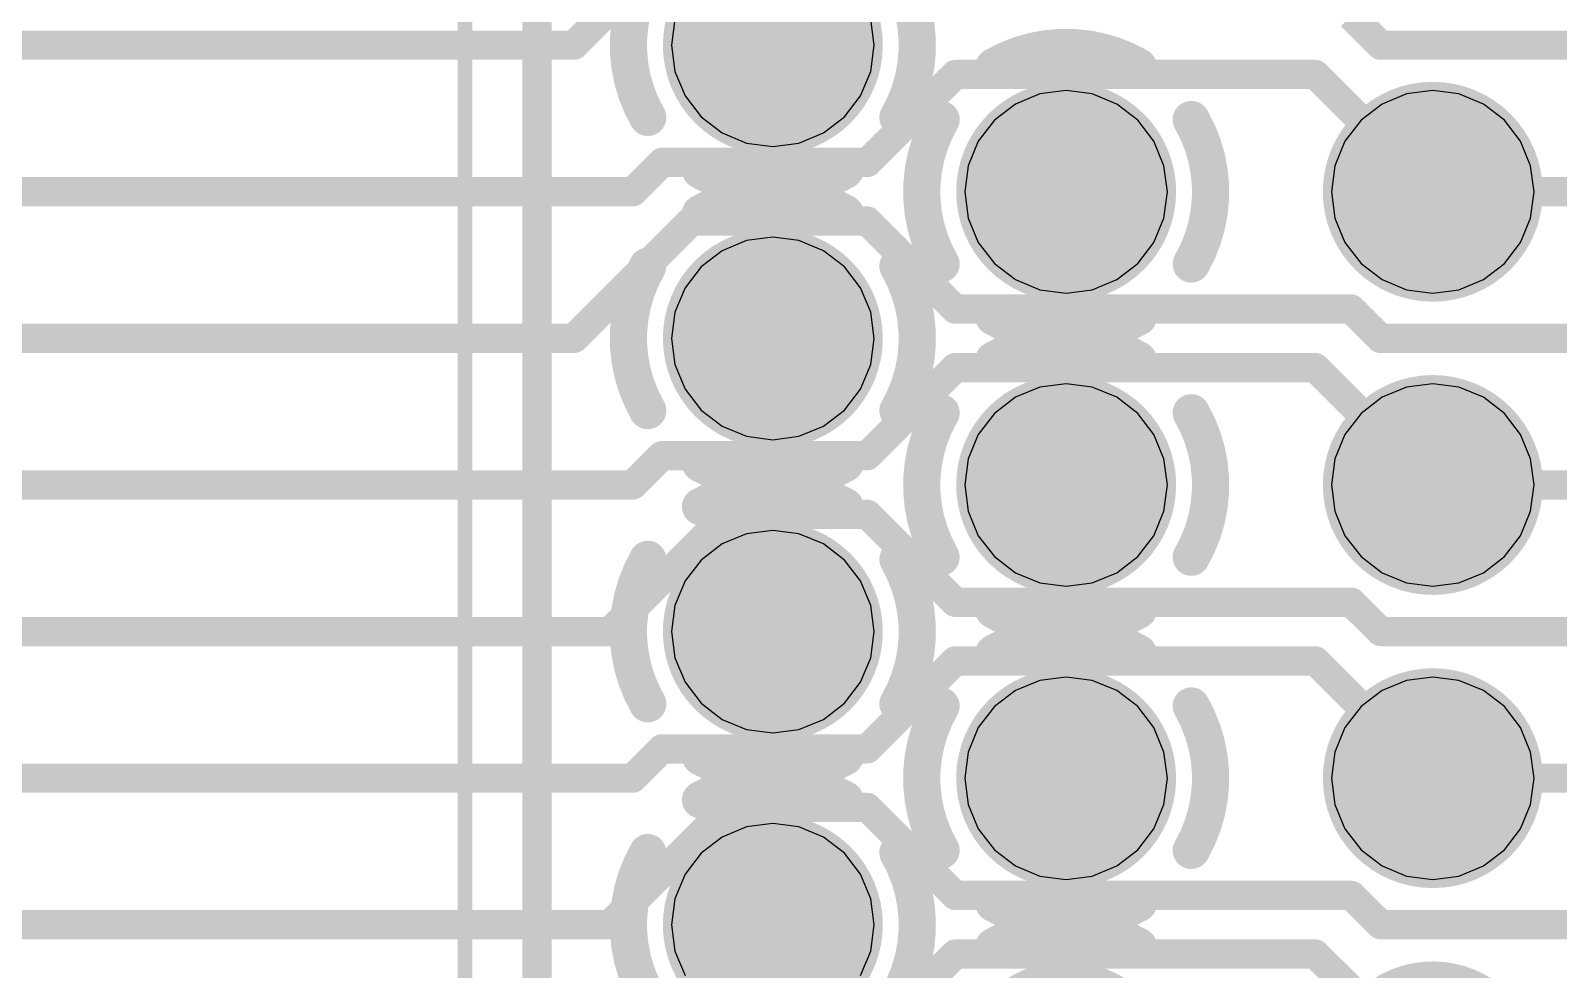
# Model space of a CAD drawing. Header units: millimetres. Extents: x 372 to 687, y 380 to 482.
# Drawn here: x 422.68 to 433.1, y 451.2 to 457.6 of the extents above; entities that cross this region are included whole.
import ezdxf

# ---------------------------------------------------------------- set-up
doc = ezdxf.new("R2010")
doc.units = ezdxf.units.MM
for name, color, linetype in [('BottomLayer', 5, 'Continuous'), ('BottomSolder', 6, 'Continuous'), ('InternalPlane1', 76, 'Continuous'), ('InternalPlane2', 16, 'Continuous'), ('Mechanical13', 56, 'Continuous'), ('Mechanical15', 56, 'Continuous'), ('MultiLayer', 9, 'Continuous'), ('PadHoleLayer', 156, 'Continuous'), ('TopLayer', 1, 'Continuous'), ('TopSolder', 216, 'Continuous')]:
    doc.layers.add(name, color=color, linetype=linetype)

# ---------------------------------------------------------------- blocks, each defined once
blk = doc.blocks.new('PCI_E_______36P_324')
at = {"layer": 'BottomLayer', "const_width": 0.525}
for points in [[(-7.762, 1.245, 1), (-7.237, 1.245, 1)], [(-5.762, 1.245, 1), (-5.237, 1.245, 1)], [(-3.762, 1.245, 1), (-3.237, 1.245, 1)], [(-7.762, -1.255, 1), (-7.237, -1.255, 1)], [(-5.762, -1.255, 1), (-5.237, -1.255, 1)], [(-3.762, -1.255, 1), (-3.237, -1.255, 1)], [(-8.762, -3.255, 1), (-8.237, -3.255, 1)], [(-6.762, -3.255, 1), (-6.237, -3.255, 1)], [(-4.762, -3.255, 1), (-4.237, -3.255, 1)], [(-2.762, -3.255, 1), (-2.237, -3.255, 1)]]:
    blk.add_lwpolyline(points, format="xyb", close=True, dxfattribs=at)
at = {"layer": 'BottomSolder', "const_width": 0.627}
for points in [[(-7.813, 1.245, 1), (-7.186, 1.245, 1)], [(-5.813, 1.245, 1), (-5.186, 1.245, 1)], [(-3.813, 1.245, 1), (-3.186, 1.245, 1)], [(-7.813, -1.255, 1), (-7.186, -1.255, 1)], [(-5.813, -1.255, 1), (-5.186, -1.255, 1)], [(-3.813, -1.255, 1), (-3.186, -1.255, 1)], [(-8.813, -3.255, 1), (-8.186, -3.255, 1)], [(-6.813, -3.255, 1), (-6.186, -3.255, 1)], [(-4.813, -3.255, 1), (-4.186, -3.255, 1)], [(-2.813, -3.255, 1), (-2.186, -3.255, 1)]]:
    blk.add_lwpolyline(points, format="xyb", close=True, dxfattribs=at)
at = {"layer": 'InternalPlane1', "const_width": 0.75}
for points in [[(-7.875, 1.245, 1), (-7.125, 1.245, 1)], [(-5.875, 1.245, 1), (-5.125, 1.245, 1)], [(-3.875, 1.245, 1), (-3.125, 1.245, 1)], [(-1.875, 1.245, 1), (-1.125, 1.245, 1)], [(-7.875, -1.255, 1), (-7.125, -1.255, 1)], [(-5.875, -1.255, 1), (-5.125, -1.255, 1)], [(-3.875, -1.255, 1), (-3.125, -1.255, 1)], [(-1.875, -1.255, 1), (-1.125, -1.255, 1)], [(-8.875, -3.255, 1), (-8.125, -3.255, 1)], [(-6.875, -3.255, 1), (-6.125, -3.255, 1)], [(-4.875, -3.255, 1), (-4.125, -3.255, 1)], [(-2.875, -3.255, 1), (-2.125, -3.255, 1)]]:
    blk.add_lwpolyline(points, format="xyb", close=True, dxfattribs=at)
at = {"layer": 'InternalPlane2'}
for points, const_width in [([(-7.875, 1.245, 1), (-7.125, 1.245, 1)], 0.75), ([(-5.875, 1.245, 1), (-5.125, 1.245, 1)], 0.75), ([(-3.875, 1.245, 1), (-3.125, 1.245, 1)], 0.75), ([(-1.875, 1.245, 1), (-1.125, 1.245, 1)], 0.75), ([(-8.056, -0.402, 1), (-7.929, -0.402, 1)], 0.127), ([(-7.071, -0.402, 1), (-6.944, -0.402, 1)], 0.127), ([(-6.056, -0.402, 1), (-5.929, -0.402, 1)], 0.127), ([(-5.071, -0.402, 1), (-4.944, -0.402, 1)], 0.127), ([(-4.056, -0.402, 1), (-3.929, -0.402, 1)], 0.127), ([(-3.071, -0.402, 1), (-2.944, -0.402, 1)], 0.127), ([(-8.416, -0.763, 1), (-8.289, -0.763, 1)], 0.127), ([(-6.71, -0.763, 1), (-6.583, -0.763, 1)], 0.127), ([(-6.416, -0.763, 1), (-6.289, -0.763, 1)], 0.127), ([(-4.71, -0.763, 1), (-4.583, -0.763, 1)], 0.127), ([(-4.416, -0.763, 1), (-4.289, -0.763, 1)], 0.127), ([(-2.71, -0.763, 1), (-2.583, -0.763, 1)], 0.127), ([(-2.416, -0.763, 1), (-2.289, -0.763, 1)], 0.127), ([(-8.416, -1.748, 1), (-8.289, -1.748, 1)], 0.127), ([(-6.71, -1.748, 1), (-6.583, -1.748, 1)], 0.127), ([(-6.416, -1.748, 1), (-6.289, -1.748, 1)], 0.127), ([(-4.71, -1.748, 1), (-4.583, -1.748, 1)], 0.127), ([(-4.416, -1.748, 1), (-4.289, -1.748, 1)], 0.127), ([(-2.71, -1.748, 1), (-2.583, -1.748, 1)], 0.127), ([(-2.416, -1.748, 1), (-2.289, -1.748, 1)], 0.127), ([(-8.056, -2.108, 1), (-7.929, -2.108, 1)], 0.127), ([(-7.071, -2.108, 1), (-6.944, -2.108, 1)], 0.127), ([(-6.056, -2.108, 1), (-5.929, -2.108, 1)], 0.127), ([(-5.071, -2.108, 1), (-4.944, -2.108, 1)], 0.127), ([(-4.056, -2.108, 1), (-3.929, -2.108, 1)], 0.127), ([(-3.071, -2.108, 1), (-2.944, -2.108, 1)], 0.127), ([(-8.071, -2.402, 1), (-7.944, -2.402, 1)], 0.127), ([(-7.056, -2.402, 1), (-6.929, -2.402, 1)], 0.127), ([(-6.071, -2.402, 1), (-5.944, -2.402, 1)], 0.127), ([(-5.056, -2.402, 1), (-4.929, -2.402, 1)], 0.127), ([(-4.071, -2.402, 1), (-3.944, -2.402, 1)], 0.127), ([(-3.056, -2.402, 1), (-2.929, -2.402, 1)], 0.127), ([(-7.71, -2.763, 1), (-7.583, -2.763, 1)], 0.127), ([(-7.416, -2.763, 1), (-7.289, -2.763, 1)], 0.127), ([(-5.71, -2.763, 1), (-5.583, -2.763, 1)], 0.127), ([(-5.416, -2.763, 1), (-5.289, -2.763, 1)], 0.127), ([(-3.71, -2.763, 1), (-3.583, -2.763, 1)], 0.127), ([(-3.416, -2.763, 1), (-3.289, -2.763, 1)], 0.127), ([(-7.71, -3.748, 1), (-7.583, -3.748, 1)], 0.127), ([(-7.416, -3.748, 1), (-7.289, -3.748, 1)], 0.127), ([(-5.71, -3.748, 1), (-5.583, -3.748, 1)], 0.127), ([(-5.416, -3.748, 1), (-5.289, -3.748, 1)], 0.127), ([(-3.71, -3.748, 1), (-3.583, -3.748, 1)], 0.127), ([(-3.416, -3.748, 1), (-3.289, -3.748, 1)], 0.127), ([(-8.071, -4.108, 1), (-7.944, -4.108, 1)], 0.127), ([(-7.056, -4.108, 1), (-6.929, -4.108, 1)], 0.127), ([(-6.071, -4.108, 1), (-5.944, -4.108, 1)], 0.127), ([(-5.056, -4.108, 1), (-4.929, -4.108, 1)], 0.127), ([(-4.071, -4.108, 1), (-3.944, -4.108, 1)], 0.127), ([(-3.056, -4.108, 1), (-2.929, -4.108, 1)], 0.127)]:
    blk.add_lwpolyline(points, format="xyb", close=True, dxfattribs=dict(at, const_width=const_width))
at = {"layer": 'InternalPlane2', "const_width": 0.254}
for points in [[(-7.992, -0.402, -0.267949), (-7.007, -0.402)], [(-5.992, -0.402, -0.267949), (-5.007, -0.402)], [(-3.992, -0.402, -0.267949), (-3.007, -0.402)], [(-8.353, -1.748, -0.267949), (-8.353, -0.763)], [(-6.646, -0.763, -0.267949), (-6.646, -1.748)], [(-6.353, -1.748, -0.267949), (-6.353, -0.763)], [(-4.646, -0.763, -0.267949), (-4.646, -1.748)], [(-4.353, -1.748, -0.267949), (-4.353, -0.763)], [(-2.646, -0.763, -0.267949), (-2.646, -1.748)], [(-2.353, -1.748, -0.267949), (-2.353, -0.763)], [(-7.007, -2.108, -0.267949), (-7.992, -2.108)], [(-5.007, -2.108, -0.267949), (-5.992, -2.108)], [(-3.007, -2.108, -0.267949), (-3.992, -2.108)], [(-8.992, -2.402, -0.267949), (-8.007, -2.402)], [(-6.992, -2.402, -0.267949), (-6.007, -2.402)], [(-4.992, -2.402, -0.267949), (-4.007, -2.402)], [(-2.992, -2.402, -0.267949), (-2.007, -2.402)], [(-7.646, -2.763, -0.267949), (-7.646, -3.748)], [(-7.353, -3.748, -0.267949), (-7.353, -2.763)], [(-5.646, -2.763, -0.267949), (-5.646, -3.748)], [(-5.353, -3.748, -0.267949), (-5.353, -2.763)], [(-3.646, -2.763, -0.267949), (-3.646, -3.748)], [(-3.353, -3.748, -0.267949), (-3.353, -2.763)], [(-8.007, -4.108, -0.267949), (-8.992, -4.108)], [(-6.007, -4.108, -0.267949), (-6.992, -4.108)], [(-4.007, -4.108, -0.267949), (-4.992, -4.108)], [(-2.007, -4.108, -0.267949), (-2.992, -4.108)]]:
    blk.add_lwpolyline(points, format="xyb", dxfattribs=at)
at = {"layer": 'Mechanical13', "const_width": 0.2}
blk.add_lwpolyline([(12.5, -4.864), (-12.5, -4.864)], dxfattribs=at)
at = {"layer": 'Mechanical15', "const_width": 0.1}
blk.add_lwpolyline([(12.875, -5.355), (-12.6, -5.355)], dxfattribs=at)
at = {"layer": 'MultiLayer', "const_width": 0.525}
for points in [[(-7.762, 1.245, 1), (-7.237, 1.245, 1)], [(-5.762, 1.245, 1), (-5.237, 1.245, 1)], [(-3.762, 1.245, 1), (-3.237, 1.245, 1)], [(-7.762, -1.255, 1), (-7.237, -1.255, 1)], [(-5.762, -1.255, 1), (-5.237, -1.255, 1)], [(-3.762, -1.255, 1), (-3.237, -1.255, 1)], [(-8.762, -3.255, 1), (-8.237, -3.255, 1)], [(-6.762, -3.255, 1), (-6.237, -3.255, 1)], [(-4.762, -3.255, 1), (-4.237, -3.255, 1)], [(-2.762, -3.255, 1), (-2.237, -3.255, 1)]]:
    blk.add_lwpolyline(points, format="xyb", close=True, dxfattribs=at)
at = {"layer": 'PadHoleLayer', "const_width": 0.35}
for points in [[(-7.675, 1.245, 1), (-7.325, 1.245, 1)], [(-5.675, 1.245, 1), (-5.325, 1.245, 1)], [(-3.675, 1.245, 1), (-3.325, 1.245, 1)], [(-7.675, -1.255, 1), (-7.325, -1.255, 1)], [(-5.675, -1.255, 1), (-5.325, -1.255, 1)], [(-3.675, -1.255, 1), (-3.325, -1.255, 1)], [(-8.675, -3.255, 1), (-8.325, -3.255, 1)], [(-6.675, -3.255, 1), (-6.325, -3.255, 1)], [(-4.675, -3.255, 1), (-4.325, -3.255, 1)], [(-2.675, -3.255, 1), (-2.325, -3.255, 1)]]:
    blk.add_lwpolyline(points, format="xyb", close=True, dxfattribs=at)
at = {"layer": 'TopLayer', "const_width": 0.525}
for points in [[(-7.762, 1.245, 1), (-7.237, 1.245, 1)], [(-5.762, 1.245, 1), (-5.237, 1.245, 1)], [(-3.762, 1.245, 1), (-3.237, 1.245, 1)], [(-7.762, -1.255, 1), (-7.237, -1.255, 1)], [(-5.762, -1.255, 1), (-5.237, -1.255, 1)], [(-3.762, -1.255, 1), (-3.237, -1.255, 1)], [(-8.762, -3.255, 1), (-8.237, -3.255, 1)], [(-6.762, -3.255, 1), (-6.237, -3.255, 1)], [(-4.762, -3.255, 1), (-4.237, -3.255, 1)], [(-2.762, -3.255, 1), (-2.237, -3.255, 1)]]:
    blk.add_lwpolyline(points, format="xyb", close=True, dxfattribs=at)
at = {"layer": 'TopSolder', "const_width": 0.627}
for points in [[(-7.813, 1.245, 1), (-7.186, 1.245, 1)], [(-5.813, 1.245, 1), (-5.186, 1.245, 1)], [(-3.813, 1.245, 1), (-3.186, 1.245, 1)], [(-7.813, -1.255, 1), (-7.186, -1.255, 1)], [(-5.813, -1.255, 1), (-5.186, -1.255, 1)], [(-3.813, -1.255, 1), (-3.186, -1.255, 1)], [(-8.813, -3.255, 1), (-8.186, -3.255, 1)], [(-6.813, -3.255, 1), (-6.186, -3.255, 1)], [(-4.813, -3.255, 1), (-4.186, -3.255, 1)], [(-2.813, -3.255, 1), (-2.186, -3.255, 1)]]:
    blk.add_lwpolyline(points, format="xyb", close=True, dxfattribs=at)

msp = doc.modelspace()

# ---------------------------------------------------------------- linework, layer by layer
at = {"layer": 'BottomLayer', "const_width": 0.2}
for points in [[(426.389, 457.5), (427.174, 458.285)], [(431.689, 457.7), (431.889, 457.5)], [(404.245, 457.5), (426.389, 457.5)], [(431.889, 457.5), (434.245, 457.5)], [(428.389, 456.7), (428.989, 457.3)], [(428.989, 457.3), (431.444, 457.3)], [(431.444, 457.3), (432.245, 456.5)], [(426.789, 456.5), (426.989, 456.7)], [(426.989, 456.7), (428.389, 456.7)], [(402.245, 456.5), (426.789, 456.5)], [(432.245, 456.5), (456.789, 456.5)], [(426.389, 455.5), (427.189, 456.3)], [(427.189, 456.3), (428.389, 456.3)], [(428.389, 456.3), (428.989, 455.7)], [(428.989, 455.7), (431.689, 455.7)], [(431.689, 455.7), (431.889, 455.5)], [(404.245, 455.5), (426.389, 455.5)], [(431.889, 455.5), (434.245, 455.5)], [(428.389, 454.7), (428.989, 455.3)], [(428.989, 455.3), (431.444, 455.3)], [(431.444, 455.3), (432.245, 454.5)], [(426.789, 454.5), (426.989, 454.7)], [(426.989, 454.7), (428.389, 454.7)], [(402.245, 454.5), (426.789, 454.5)], [(432.245, 454.5), (456.789, 454.5)], [(426.634, 453.5), (427.435, 454.3)], [(427.435, 454.3), (428.389, 454.3)], [(428.389, 454.3), (428.989, 453.7)], [(428.989, 453.7), (431.689, 453.7)], [(431.689, 453.7), (431.89, 453.5)], [(404.245, 453.5), (426.634, 453.5)], [(431.89, 453.5), (434.245, 453.5)], [(428.389, 452.7), (428.989, 453.3)], [(428.989, 453.3), (431.444, 453.3)], [(431.444, 453.3), (432.245, 452.5)], [(426.789, 452.5), (426.989, 452.7)], [(426.989, 452.7), (428.389, 452.7)], [(402.245, 452.5), (426.789, 452.5)], [(432.245, 452.5), (456.789, 452.5)], [(426.634, 451.5), (427.435, 452.3)], [(427.435, 452.3), (428.389, 452.3)], [(428.389, 452.3), (428.989, 451.7)], [(428.989, 451.7), (431.689, 451.7)], [(431.689, 451.7), (431.89, 451.5)], [(404.245, 451.5), (426.634, 451.5)], [(431.89, 451.5), (434.245, 451.5)], [(428.389, 450.7), (428.989, 451.3)], [(428.989, 451.3), (431.444, 451.3)], [(431.444, 451.3), (432.245, 450.5)]]:
    msp.add_lwpolyline(points, dxfattribs=at)
at = {"layer": 'BottomLayer', "const_width": 0.1}
for points in [[(426.339, 457.5, 1), (426.439, 457.5, 1)], [(426.339, 457.5, 1), (426.439, 457.5, 1)], [(431.839, 457.5, 1), (431.939, 457.5, 1)], [(431.839, 457.5, 1), (431.939, 457.5, 1)], [(428.939, 457.3, 1), (429.039, 457.3, 1)], [(428.939, 457.3, 1), (429.039, 457.3, 1)], [(431.394, 457.3, 1), (431.494, 457.3, 1)], [(431.394, 457.3, 1), (431.494, 457.3, 1)], [(426.939, 456.7, 1), (427.039, 456.7, 1)], [(426.939, 456.7, 1), (427.039, 456.7, 1)], [(428.339, 456.7, 1), (428.439, 456.7, 1)], [(428.339, 456.7, 1), (428.439, 456.7, 1)], [(426.739, 456.5, 1), (426.839, 456.5, 1)], [(426.739, 456.5, 1), (426.839, 456.5, 1)], [(432.195, 456.5, 1), (432.295, 456.5, 1)], [(432.195, 456.5, 1), (432.295, 456.5, 1)], [(427.139, 456.3, 1), (427.239, 456.3, 1)], [(427.139, 456.3, 1), (427.239, 456.3, 1)], [(428.339, 456.3, 1), (428.439, 456.3, 1)], [(428.339, 456.3, 1), (428.439, 456.3, 1)], [(428.939, 455.7, 1), (429.039, 455.7, 1)], [(428.939, 455.7, 1), (429.039, 455.7, 1)], [(431.639, 455.7, 1), (431.739, 455.7, 1)], [(431.639, 455.7, 1), (431.739, 455.7, 1)], [(426.339, 455.5, 1), (426.439, 455.5, 1)], [(426.339, 455.5, 1), (426.439, 455.5, 1)], [(431.839, 455.5, 1), (431.939, 455.5, 1)], [(431.839, 455.5, 1), (431.939, 455.5, 1)], [(428.939, 455.3, 1), (429.039, 455.3, 1)], [(428.939, 455.3, 1), (429.039, 455.3, 1)], [(431.394, 455.3, 1), (431.494, 455.3, 1)], [(431.394, 455.3, 1), (431.494, 455.3, 1)], [(426.939, 454.7, 1), (427.039, 454.7, 1)], [(426.939, 454.7, 1), (427.039, 454.7, 1)], [(428.339, 454.7, 1), (428.439, 454.7, 1)], [(428.339, 454.7, 1), (428.439, 454.7, 1)], [(426.739, 454.5, 1), (426.839, 454.5, 1)], [(426.739, 454.5, 1), (426.839, 454.5, 1)], [(432.195, 454.5, 1), (432.295, 454.5, 1)], [(432.195, 454.5, 1), (432.295, 454.5, 1)], [(427.385, 454.3, 1), (427.485, 454.3, 1)], [(427.385, 454.3, 1), (427.485, 454.3, 1)], [(428.339, 454.3, 1), (428.439, 454.3, 1)], [(428.339, 454.3, 1), (428.439, 454.3, 1)], [(428.939, 453.7, 1), (429.039, 453.7, 1)], [(428.939, 453.7, 1), (429.039, 453.7, 1)], [(431.639, 453.7, 1), (431.739, 453.7, 1)], [(431.639, 453.7, 1), (431.739, 453.7, 1)], [(426.584, 453.5, 1), (426.684, 453.5, 1)], [(426.584, 453.5, 1), (426.684, 453.5, 1)], [(431.84, 453.5, 1), (431.94, 453.5, 1)], [(431.84, 453.5, 1), (431.94, 453.5, 1)], [(428.939, 453.3, 1), (429.039, 453.3, 1)], [(428.939, 453.3, 1), (429.039, 453.3, 1)], [(431.394, 453.3, 1), (431.494, 453.3, 1)], [(431.394, 453.3, 1), (431.494, 453.3, 1)], [(426.939, 452.7, 1), (427.039, 452.7, 1)], [(426.939, 452.7, 1), (427.039, 452.7, 1)], [(428.339, 452.7, 1), (428.439, 452.7, 1)], [(428.339, 452.7, 1), (428.439, 452.7, 1)], [(426.739, 452.5, 1), (426.839, 452.5, 1)], [(426.739, 452.5, 1), (426.839, 452.5, 1)], [(432.195, 452.5, 1), (432.295, 452.5, 1)], [(432.195, 452.5, 1), (432.295, 452.5, 1)], [(427.385, 452.3, 1), (427.485, 452.3, 1)], [(427.385, 452.3, 1), (427.485, 452.3, 1)], [(428.339, 452.3, 1), (428.439, 452.3, 1)], [(428.339, 452.3, 1), (428.439, 452.3, 1)], [(428.939, 451.7, 1), (429.039, 451.7, 1)], [(428.939, 451.7, 1), (429.039, 451.7, 1)], [(431.639, 451.7, 1), (431.739, 451.7, 1)], [(431.639, 451.7, 1), (431.739, 451.7, 1)], [(426.584, 451.5, 1), (426.684, 451.5, 1)], [(426.584, 451.5, 1), (426.684, 451.5, 1)], [(431.84, 451.5, 1), (431.94, 451.5, 1)], [(431.84, 451.5, 1), (431.94, 451.5, 1)], [(428.939, 451.3, 1), (429.039, 451.3, 1)], [(428.939, 451.3, 1), (429.039, 451.3, 1)], [(431.394, 451.3, 1), (431.494, 451.3, 1)], [(431.394, 451.3, 1), (431.494, 451.3, 1)]]:
    msp.add_lwpolyline(points, format="xyb", close=True, dxfattribs=at)
at = {"layer": 'TopLayer'}
for p, q in [((427.077, 457.678), (427.054, 457.5)), ((428.436, 457.5), (428.412, 457.678)), ((427.054, 457.5), (427.077, 457.321)), ((428.412, 457.321), (428.436, 457.5)), ((427.077, 457.321), (427.146, 457.154)), ((428.343, 457.154), (428.412, 457.321)), ((427.146, 457.154), (427.256, 457.011)), ((428.233, 457.011), (428.343, 457.154)), ((429.566, 457.167), (429.399, 457.098)), ((429.745, 457.19), (429.566, 457.167)), ((429.923, 457.167), (429.745, 457.19)), ((430.09, 457.098), (429.923, 457.167)), ((432.066, 457.167), (431.899, 457.098)), ((432.245, 457.19), (432.066, 457.167)), ((432.423, 457.167), (432.245, 457.19)), ((432.59, 457.098), (432.423, 457.167)), ((429.399, 457.098), (429.256, 456.988)), ((430.233, 456.988), (430.09, 457.098)), ((431.899, 457.098), (431.756, 456.988)), ((432.733, 456.988), (432.59, 457.098)), ((427.256, 457.011), (427.399, 456.901)), ((428.09, 456.901), (428.233, 457.011)), ((429.256, 456.988), (429.146, 456.845)), ((430.343, 456.845), (430.233, 456.988)), ((431.756, 456.988), (431.646, 456.845)), ((432.843, 456.845), (432.733, 456.988)), ((427.399, 456.901), (427.566, 456.832)), ((427.923, 456.832), (428.09, 456.901)), ((429.146, 456.845), (429.077, 456.678)), ((430.412, 456.678), (430.343, 456.845)), ((431.646, 456.845), (431.577, 456.678)), ((432.912, 456.678), (432.843, 456.845)), ((427.566, 456.832), (427.745, 456.809)), ((427.745, 456.809), (427.923, 456.832)), ((429.077, 456.678), (429.054, 456.5)), ((430.436, 456.5), (430.412, 456.678)), ((431.577, 456.678), (431.554, 456.5)), ((432.936, 456.5), (432.912, 456.678)), ((429.054, 456.5), (429.077, 456.321)), ((430.412, 456.321), (430.436, 456.5)), ((431.554, 456.5), (431.577, 456.321)), ((432.912, 456.321), (432.936, 456.5)), ((429.077, 456.321), (429.146, 456.154)), ((430.343, 456.154), (430.412, 456.321)), ((431.577, 456.321), (431.646, 456.154)), ((432.843, 456.154), (432.912, 456.321)), ((427.566, 456.167), (427.399, 456.098)), ((427.745, 456.19), (427.566, 456.167)), ((427.923, 456.167), (427.745, 456.19)), ((428.09, 456.098), (427.923, 456.167)), ((429.146, 456.154), (429.256, 456.011)), ((430.233, 456.011), (430.343, 456.154)), ((431.646, 456.154), (431.756, 456.011)), ((432.733, 456.011), (432.843, 456.154)), ((427.399, 456.098), (427.256, 455.988)), ((428.233, 455.988), (428.09, 456.098)), ((429.256, 456.011), (429.399, 455.901)), ((430.09, 455.901), (430.233, 456.011)), ((431.756, 456.011), (431.899, 455.901)), ((432.59, 455.901), (432.733, 456.011)), ((427.256, 455.988), (427.146, 455.845)), ((428.343, 455.845), (428.233, 455.988)), ((429.399, 455.901), (429.566, 455.832)), ((429.923, 455.832), (430.09, 455.901)), ((431.899, 455.901), (432.066, 455.832)), ((432.423, 455.832), (432.59, 455.901)), ((427.146, 455.845), (427.077, 455.678)), ((428.412, 455.678), (428.343, 455.845)), ((429.566, 455.832), (429.745, 455.809)), ((429.745, 455.809), (429.923, 455.832)), ((432.066, 455.832), (432.245, 455.809)), ((432.245, 455.809), (432.423, 455.832)), ((427.077, 455.678), (427.054, 455.5)), ((428.436, 455.5), (428.412, 455.678)), ((427.054, 455.5), (427.077, 455.321)), ((428.412, 455.321), (428.436, 455.5)), ((427.077, 455.321), (427.146, 455.154)), ((428.343, 455.154), (428.412, 455.321)), ((429.745, 455.19), (429.566, 455.167)), ((429.923, 455.167), (429.745, 455.19)), ((432.245, 455.19), (432.066, 455.167)), ((432.423, 455.167), (432.245, 455.19)), ((427.146, 455.154), (427.256, 455.011)), ((428.233, 455.011), (428.343, 455.154)), ((429.399, 455.098), (429.256, 454.988)), ((429.566, 455.167), (429.399, 455.098)), ((430.09, 455.098), (429.923, 455.167)), ((430.233, 454.988), (430.09, 455.098)), ((431.899, 455.098), (431.756, 454.988)), ((432.066, 455.167), (431.899, 455.098)), ((432.59, 455.098), (432.423, 455.167)), ((432.733, 454.988), (432.59, 455.098)), ((427.256, 455.011), (427.399, 454.901)), ((428.09, 454.901), (428.233, 455.011)), ((429.256, 454.988), (429.146, 454.845)), ((430.343, 454.845), (430.233, 454.988)), ((431.756, 454.988), (431.646, 454.845)), ((432.843, 454.845), (432.733, 454.988)), ((427.399, 454.901), (427.566, 454.832)), ((427.923, 454.832), (428.09, 454.901)), ((427.566, 454.832), (427.745, 454.809)), ((427.745, 454.809), (427.923, 454.832)), ((429.146, 454.845), (429.077, 454.678)), ((430.412, 454.678), (430.343, 454.845)), ((431.646, 454.845), (431.577, 454.678)), ((432.912, 454.678), (432.843, 454.845)), ((429.077, 454.678), (429.054, 454.5)), ((430.436, 454.5), (430.412, 454.678)), ((431.577, 454.678), (431.554, 454.5)), ((432.936, 454.5), (432.912, 454.678)), ((429.054, 454.5), (429.077, 454.321)), ((430.412, 454.321), (430.436, 454.5)), ((431.554, 454.5), (431.577, 454.321)), ((432.912, 454.321), (432.936, 454.5)), ((429.077, 454.321), (429.146, 454.154)), ((430.343, 454.154), (430.412, 454.321)), ((431.577, 454.321), (431.646, 454.154)), ((432.843, 454.154), (432.912, 454.321)), ((427.566, 454.167), (427.399, 454.098)), ((427.745, 454.19), (427.566, 454.167)), ((427.923, 454.167), (427.745, 454.19)), ((428.09, 454.098), (427.923, 454.167)), ((429.146, 454.154), (429.256, 454.011)), ((430.233, 454.011), (430.343, 454.154)), ((431.646, 454.154), (431.756, 454.011)), ((432.733, 454.011), (432.843, 454.154)), ((427.399, 454.098), (427.256, 453.988)), ((428.233, 453.988), (428.09, 454.098)), ((427.256, 453.988), (427.146, 453.845)), ((428.343, 453.845), (428.233, 453.988)), ((429.256, 454.011), (429.399, 453.901)), ((430.09, 453.901), (430.233, 454.011)), ((431.756, 454.011), (431.899, 453.901)), ((432.59, 453.901), (432.733, 454.011)), ((427.146, 453.845), (427.077, 453.678)), ((428.412, 453.678), (428.343, 453.845)), ((429.399, 453.901), (429.566, 453.832)), ((429.566, 453.832), (429.745, 453.809)), ((429.745, 453.809), (429.923, 453.832)), ((429.923, 453.832), (430.09, 453.901)), ((431.899, 453.901), (432.066, 453.832)), ((432.066, 453.832), (432.245, 453.809)), ((432.245, 453.809), (432.423, 453.832)), ((432.423, 453.832), (432.59, 453.901)), ((427.077, 453.678), (427.054, 453.5)), ((428.436, 453.5), (428.412, 453.678)), ((427.054, 453.5), (427.077, 453.321)), ((428.412, 453.321), (428.436, 453.5)), ((427.077, 453.321), (427.146, 453.154)), ((428.343, 453.154), (428.412, 453.321)), ((429.745, 453.19), (429.566, 453.167)), ((429.923, 453.167), (429.745, 453.19)), ((432.245, 453.19), (432.066, 453.167)), ((432.423, 453.167), (432.245, 453.19)), ((427.146, 453.154), (427.256, 453.011)), ((428.233, 453.011), (428.343, 453.154)), ((429.399, 453.098), (429.256, 452.988)), ((429.566, 453.167), (429.399, 453.098)), ((430.09, 453.098), (429.923, 453.167)), ((430.233, 452.988), (430.09, 453.098)), ((431.899, 453.098), (431.756, 452.988)), ((432.066, 453.167), (431.899, 453.098)), ((432.59, 453.098), (432.423, 453.167)), ((432.733, 452.988), (432.59, 453.098)), ((427.256, 453.011), (427.399, 452.901)), ((428.09, 452.901), (428.233, 453.011)), ((429.256, 452.988), (429.146, 452.845)), ((430.343, 452.845), (430.233, 452.988)), ((431.756, 452.988), (431.646, 452.845)), ((432.843, 452.845), (432.733, 452.988)), ((427.399, 452.901), (427.566, 452.832)), ((427.923, 452.832), (428.09, 452.901)), ((427.566, 452.832), (427.745, 452.809)), ((427.745, 452.809), (427.923, 452.832)), ((429.146, 452.845), (429.077, 452.678)), ((430.412, 452.678), (430.343, 452.845)), ((431.646, 452.845), (431.577, 452.678)), ((432.912, 452.678), (432.843, 452.845)), ((429.077, 452.678), (429.054, 452.5)), ((430.436, 452.5), (430.412, 452.678)), ((431.577, 452.678), (431.554, 452.5)), ((432.936, 452.5), (432.912, 452.678)), ((429.054, 452.5), (429.077, 452.321)), ((430.412, 452.321), (430.436, 452.5)), ((431.554, 452.5), (431.577, 452.321)), ((432.912, 452.321), (432.936, 452.5)), ((429.077, 452.321), (429.146, 452.154)), ((430.343, 452.154), (430.412, 452.321)), ((431.577, 452.321), (431.646, 452.154)), ((432.843, 452.154), (432.912, 452.321)), ((427.566, 452.167), (427.399, 452.098)), ((427.745, 452.19), (427.566, 452.167)), ((427.923, 452.167), (427.745, 452.19)), ((428.09, 452.098), (427.923, 452.167)), ((429.146, 452.154), (429.256, 452.011)), ((430.233, 452.011), (430.343, 452.154)), ((431.646, 452.154), (431.756, 452.011)), ((432.733, 452.011), (432.843, 452.154)), ((427.399, 452.098), (427.256, 451.988)), ((428.233, 451.988), (428.09, 452.098)), ((427.256, 451.988), (427.146, 451.845)), ((428.343, 451.845), (428.233, 451.988)), ((429.256, 452.011), (429.399, 451.901)), ((430.09, 451.901), (430.233, 452.011)), ((431.756, 452.011), (431.899, 451.901)), ((432.59, 451.901), (432.733, 452.011)), ((427.146, 451.845), (427.077, 451.678)), ((428.412, 451.678), (428.343, 451.845)), ((429.399, 451.901), (429.566, 451.832)), ((429.923, 451.832), (430.09, 451.901)), ((431.899, 451.901), (432.066, 451.832)), ((432.423, 451.832), (432.59, 451.901)), ((429.566, 451.832), (429.745, 451.809)), ((429.745, 451.809), (429.923, 451.832)), ((432.066, 451.832), (432.245, 451.809)), ((432.245, 451.809), (432.423, 451.832)), ((427.077, 451.678), (427.054, 451.5)), ((428.436, 451.5), (428.412, 451.678)), ((427.054, 451.5), (427.077, 451.321)), ((428.412, 451.321), (428.436, 451.5)), ((427.077, 451.321), (427.146, 451.154)), ((428.343, 451.154), (428.412, 451.321))]:
    msp.add_line(p, q, dxfattribs=at)

# ---------------------------------------------------------------- block references
at = {"rotation": 270}
msp.add_blockref('PCI_E_______36P_324', (431, 449), dxfattribs=at)

doc.saveas('drawing.dxf')
